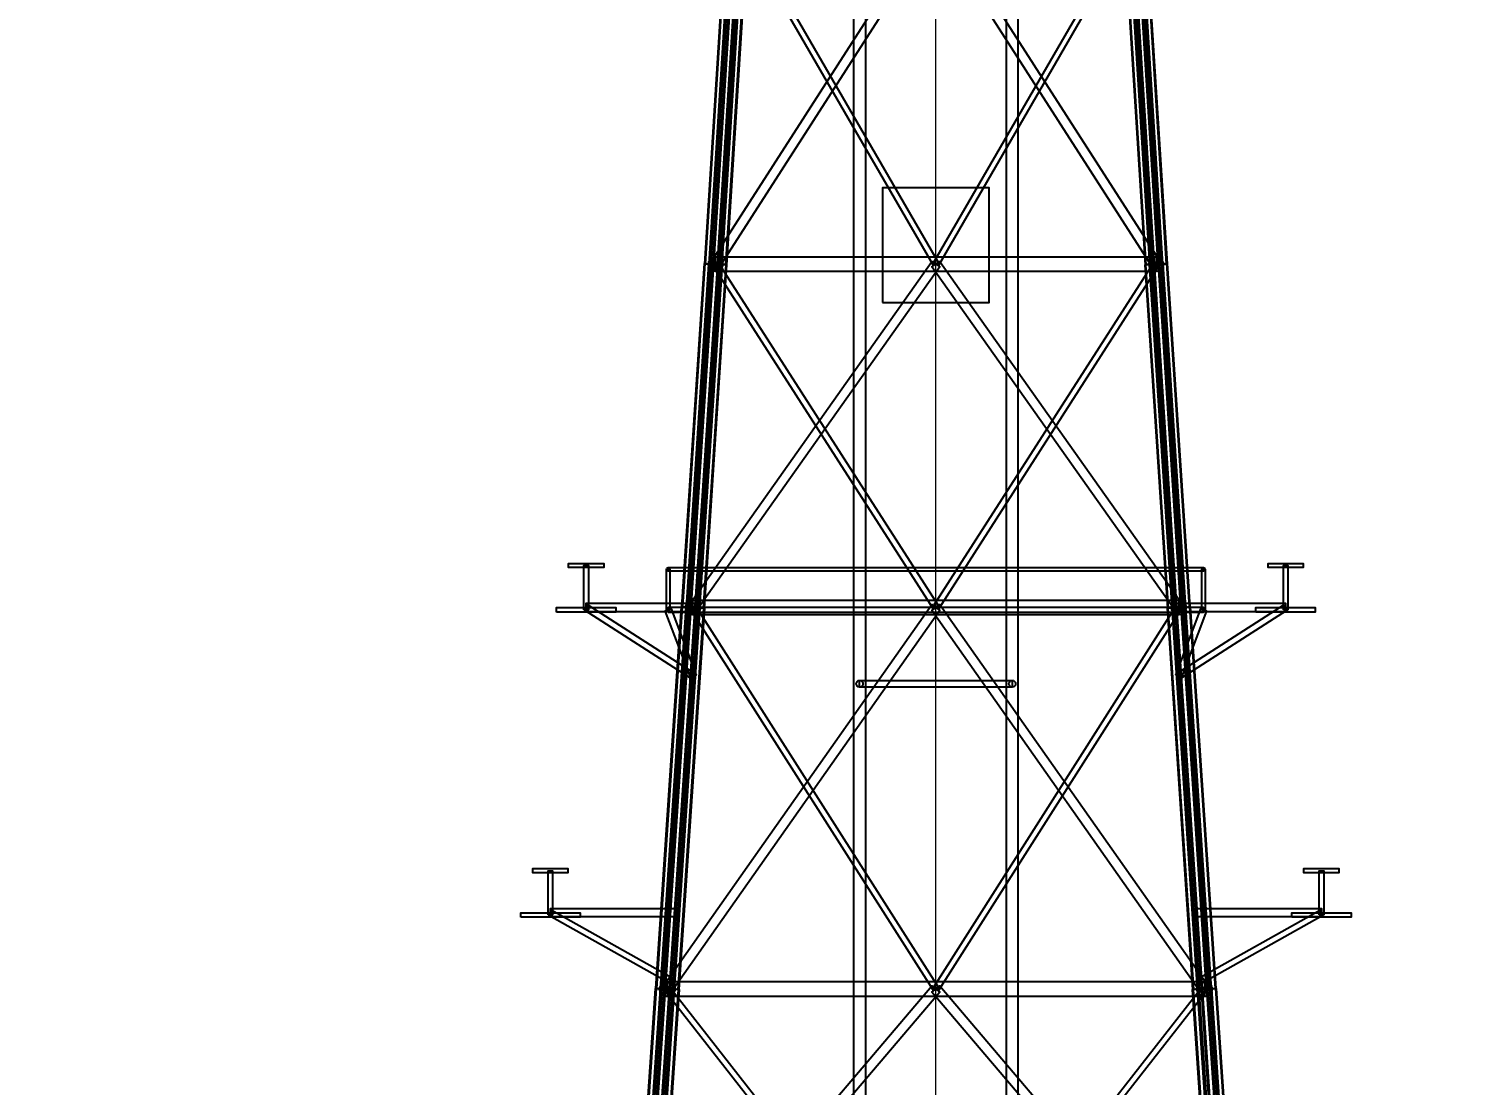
# Model space of a CAD drawing. Header units: millimetres. Extents: x -84906 to 117550, y -3000 to 338000.
# Drawn here: x -23770 to 13975, y 169478 to 197171 of the extents above; entities that cross this region are included whole.
import ezdxf

# ---------------------------------------------------------------- set-up
doc = ezdxf.new("R2010")
doc.units = ezdxf.units.MM
for name, color, linetype, lineweight in [('D-BMK-AXIS', 7, 'Continuous', 13), ('D-STR-CORE', 7, 'Continuous', 25), ('D-STR-DIM', 7, 'Continuous', 13), ('D-STR-STRC', 7, 'Continuous', 25)]:
    doc.layers.add(name, color=color, linetype=linetype, lineweight=lineweight)
doc.styles.add('OpenSansCondensed-Light', font='OpenSansCondensed-Light.ttf')
doc.styles.add('TOWER_UNICODE', font='Arial Unicode.ttf')
doc.dimstyles.new('EZDXF', dxfattribs={"dimtxt": 0.25, "dimasz": 0.175, "dimexe": 0.375, "dimexo": 0.125, "dimgap": 0.1, "dimtad": 1, "dimlfac": 100, "dimzin": 12, "dimdsep": 46, "dimtxsty": 'OpenSansCondensed-Light', "dimblk": 'ARCHTICK', "dimcen": 2.5, "dimazin": 3, "dimtfac": 0.5, "dimtmove": 2, "dimatfit": 3})

# ---------------------------------------------------------------- blocks, each defined once
blk = doc.blocks.new('_ARCHTICK')
at = {"color": 0, "linetype": 'BYBLOCK', "const_width": 0.15}
blk.add_lwpolyline([(-0.5, -0.5), (0.5, 0.5)], dxfattribs=at)

msp = doc.modelspace()

# ---------------------------------------------------------------- linework, layer by layer
at = {"layer": 'D-BMK-AXIS'}
msp.add_line((0, -3000), (0, 338000), dxfattribs=at)
at = {"layer": 'D-STR-CORE'}
for points in [[(-2160, 18300), (-1840, 18300), (-1840, 224550), (-2160, 224550)], [(-2160, 18300), (-1840, 18300), (-1840, 224550), (-2160, 224550)], [(1840, 18300), (2160, 18300), (2160, 224550), (1840, 224550)], [(1840, 18300), (2160, 18300), (2160, 224550), (1840, 224550)], [(-1400, 190000), (1400, 190000), (1400, 193000), (-1400, 193000)], [(-2000, 180090), (2000, 180090), (2000, 179910), (-2000, 179910)], [(2000, 179910), (-2000, 179910), (-2000, 180090), (2000, 180090)]]:
    msp.add_lwpolyline(points, close=True, dxfattribs=at)
for centre in [(-2000, 180000), (2000, 180000)]:
    msp.add_circle(centre, 90, dxfattribs=at)
at = {"layer": 'D-STR-STRC'}
for points in [[(-5877.8, 191066.7), (-104, 200066.7), (104, 199933.3), (-5669.8, 190933.3)], [(104, 199933.3), (-5669.8, 190933.3), (-5877.8, 191066.7), (-104, 200066.7)], [(104, 200066.7), (5877.8, 191066.7), (5669.8, 190933.3), (-104, 199933.3)], [(5669.8, 190933.3), (-104, 199933.3), (104, 200066.7), (5877.8, 191066.7)], [(-5840.7, 190986.4), (-6056.5, 191013.6), (-5487.8, 200013.6), (-5271.9, 199986.4)], [(-6056.5, 191013.6), (-6043.8, 191013.6), (-5475, 200013.6), (-5487.8, 200013.6)], [(-6043.8, 191013.6), (-6056.5, 191013.6), (-5487.8, 200013.6), (-5475, 200013.6)], [(-6056.5, 191013.6), (-5840.7, 190986.4), (-5271.9, 199986.4), (-5487.8, 200013.6)], [(-6043.8, 191013.6), (-5940.8, 191000.6), (-5372, 200000.6), (-5475, 200013.6)], [(-5940.8, 191000.6), (-6043.8, 191013.6), (-5475, 200013.6), (-5372, 200000.6)], [(-5940.8, 191000.6), (-5616.7, 191000.6), (-5047.9, 200000.6), (-5372, 200000.6)], [(-5616.7, 191000.6), (-5940.8, 191000.6), (-5372, 200000.6), (-5047.9, 200000.6)], [(-5606.8, 190999.4), (-5930.9, 190999.4), (-5362.2, 199999.4), (-5038, 199999.4)], [(-5930.9, 190999.4), (-5827.9, 190986.4), (-5259.2, 199986.4), (-5362.2, 199999.4)], [(-5827.9, 190986.4), (-5930.9, 190999.4), (-5362.2, 199999.4), (-5259.2, 199986.4)], [(-5930.9, 190999.4), (-5606.8, 190999.4), (-5038, 199999.4), (-5362.2, 199999.4)], [(-5897.2, 191007.8), (-5328.4, 200007.8), (-5081.7, 199992.2), (-5650.4, 190992.2)], [(-5081.7, 199992.2), (-5650.4, 190992.2), (-5897.2, 191007.8), (-5328.4, 200007.8)], [(-5847.8, 191004.7), (-5279, 200004.7), (-5131, 199995.3), (-5699.8, 190995.3)], [(-5131, 199995.3), (-5699.8, 190995.3), (-5847.8, 191004.7), (-5279, 200004.7)], [(-5827.9, 190986.4), (-5840.7, 190986.4), (-5271.9, 199986.4), (-5259.2, 199986.4)], [(-5840.7, 190986.4), (-5827.9, 190986.4), (-5259.2, 199986.4), (-5271.9, 199986.4)], [(-5616.7, 191000.6), (-5719.7, 191013.6), (-5150.9, 200013.6), (-5047.9, 200000.6)], [(-5719.7, 191013.6), (-5706.9, 191013.6), (-5138.2, 200013.6), (-5150.9, 200013.6)], [(-5706.9, 191013.6), (-5719.7, 191013.6), (-5150.9, 200013.6), (-5138.2, 200013.6)], [(-5719.7, 191013.6), (-5616.7, 191000.6), (-5047.9, 200000.6), (-5150.9, 200013.6)], [(-5706.9, 191013.6), (-5491.1, 190986.4), (-4922.3, 199986.4), (-5138.2, 200013.6)], [(-5491.1, 190986.4), (-5706.9, 191013.6), (-5138.2, 200013.6), (-4922.3, 199986.4)], [(-5503.8, 190986.4), (-5606.8, 190999.4), (-5038, 199999.4), (-4935, 199986.4)], [(-5606.8, 190999.4), (-5503.8, 190986.4), (-4935, 199986.4), (-5038, 199999.4)], [(-5491.1, 190986.4), (-5503.8, 190986.4), (-4935, 199986.4), (-4922.3, 199986.4)], [(-5503.8, 190986.4), (-5491.1, 190986.4), (-4922.3, 199986.4), (-4935, 199986.4)], [(-5140.8, 200037.1), (64.2, 191037.1), (-64.2, 190962.9), (-5269.2, 199962.9)], [(-64.2, 190962.9), (-5269.2, 199962.9), (-5140.8, 200037.1), (64.2, 191037.1)], [(-64.2, 191037.1), (5140.8, 200037.1), (5269.2, 199962.9), (64.2, 190962.9)], [(5269.2, 199962.9), (64.2, 190962.9), (-64.2, 191037.1), (5140.8, 200037.1)], [(5491.1, 190986.4), (5706.9, 191013.6), (5138.2, 200013.6), (4922.3, 199986.4)], [(5706.9, 191013.6), (5491.1, 190986.4), (4922.3, 199986.4), (5138.2, 200013.6)], [(5503.8, 190986.4), (5491.1, 190986.4), (4922.3, 199986.4), (4935, 199986.4)], [(5491.1, 190986.4), (5503.8, 190986.4), (4935, 199986.4), (4922.3, 199986.4)], [(5606.8, 190999.4), (5503.8, 190986.4), (4935, 199986.4), (5038, 199999.4)], [(5503.8, 190986.4), (5606.8, 190999.4), (5038, 199999.4), (4935, 199986.4)], [(5930.9, 190999.4), (5606.8, 190999.4), (5038, 199999.4), (5362.2, 199999.4)], [(5606.8, 190999.4), (5930.9, 190999.4), (5362.2, 199999.4), (5038, 199999.4)], [(5719.7, 191013.6), (5616.7, 191000.6), (5047.9, 200000.6), (5150.9, 200013.6)], [(5616.7, 191000.6), (5719.7, 191013.6), (5150.9, 200013.6), (5047.9, 200000.6)], [(5616.7, 191000.6), (5940.8, 191000.6), (5372, 200000.6), (5047.9, 200000.6)], [(5940.8, 191000.6), (5616.7, 191000.6), (5047.9, 200000.6), (5372, 200000.6)], [(5650.4, 190992.2), (5081.7, 199992.2), (5328.4, 200007.8), (5897.2, 191007.8)], [(5328.4, 200007.8), (5897.2, 191007.8), (5650.4, 190992.2), (5081.7, 199992.2)], [(5699.8, 190995.3), (5131, 199995.3), (5279, 200004.7), (5847.8, 191004.7)], [(5279, 200004.7), (5847.8, 191004.7), (5699.8, 190995.3), (5131, 199995.3)], [(5706.9, 191013.6), (5719.7, 191013.6), (5150.9, 200013.6), (5138.2, 200013.6)], [(5719.7, 191013.6), (5706.9, 191013.6), (5138.2, 200013.6), (5150.9, 200013.6)], [(5827.9, 190986.4), (5930.9, 190999.4), (5362.2, 199999.4), (5259.2, 199986.4)], [(5930.9, 190999.4), (5827.9, 190986.4), (5259.2, 199986.4), (5362.2, 199999.4)], [(5840.7, 190986.4), (5827.9, 190986.4), (5259.2, 199986.4), (5271.9, 199986.4)], [(5827.9, 190986.4), (5840.7, 190986.4), (5271.9, 199986.4), (5259.2, 199986.4)], [(6056.5, 191013.6), (5840.7, 190986.4), (5271.9, 199986.4), (5487.8, 200013.6)], [(5840.7, 190986.4), (6056.5, 191013.6), (5487.8, 200013.6), (5271.9, 199986.4)], [(5940.8, 191000.6), (6043.8, 191013.6), (5475, 200013.6), (5372, 200000.6)], [(6043.8, 191013.6), (5940.8, 191000.6), (5372, 200000.6), (5475, 200013.6)], [(6043.8, 191013.6), (6056.5, 191013.6), (5487.8, 200013.6), (5475, 200013.6)], [(6056.5, 191013.6), (6043.8, 191013.6), (5475, 200013.6), (5487.8, 200013.6)], [(-6434.1, 181985.4), (-6656.2, 182014.6), (-6064.7, 191014.6), (-5842.6, 190985.4)], [(-6656.2, 182014.6), (-6643.5, 182014.6), (-6052, 191014.6), (-6064.7, 191014.6)], [(-6643.5, 182014.6), (-6656.2, 182014.6), (-6064.7, 191014.6), (-6052, 191014.6)], [(-6656.2, 182014.6), (-6434.1, 181985.4), (-5842.6, 190985.4), (-6064.7, 191014.6)], [(-6643.5, 182014.6), (-6537.4, 182000.6), (-5945.9, 191000.6), (-6052, 191014.6)], [(-6537.4, 182000.6), (-6643.5, 182014.6), (-6052, 191014.6), (-5945.9, 191000.6)], [(-6537.4, 182000.6), (-6203, 182000.6), (-5611.6, 191000.6), (-5945.9, 191000.6)], [(-6203, 182000.6), (-6537.4, 182000.6), (-5945.9, 191000.6), (-5611.6, 191000.6)], [(-6193.2, 181999.4), (-6527.5, 181999.4), (-5936, 190999.4), (-5601.7, 190999.4)], [(-6527.5, 181999.4), (-6421.4, 181985.4), (-5829.9, 190985.4), (-5936, 190999.4)], [(-6421.4, 181985.4), (-6527.5, 181999.4), (-5936, 190999.4), (-5829.9, 190985.4)], [(-6527.5, 181999.4), (-6193.2, 181999.4), (-5601.7, 190999.4), (-5936, 190999.4)], [(-6492.2, 182008.3), (-5900.7, 191008.3), (-5646.9, 190991.7), (-6238.3, 181991.7)], [(-5646.9, 190991.7), (-6238.3, 181991.7), (-6492.2, 182008.3), (-5900.7, 191008.3)], [(-6469.1, 182073.4), (-103.9, 191073.4), (103.9, 190926.6), (-6261.4, 181926.6)], [(103.9, 190926.6), (-6261.4, 181926.6), (-6469.1, 182073.4), (-103.9, 191073.4)], [(-6441.4, 182005), (-5850, 191005), (-5697.6, 190995), (-6289.1, 181995)], [(-5697.6, 190995), (-6289.1, 181995), (-6441.4, 182005), (-5850, 191005)], [(-6203, 182000.6), (-6309.2, 182014.6), (-5717.7, 191014.6), (-5611.6, 191000.6)], [(-6309.2, 182014.6), (-6296.4, 182014.6), (-5705, 191014.6), (-5717.7, 191014.6)], [(-6296.4, 182014.6), (-6309.2, 182014.6), (-5717.7, 191014.6), (-5705, 191014.6)], [(-6309.2, 182014.6), (-6203, 182000.6), (-5611.6, 191000.6), (-5717.7, 191014.6)], [(-6296.4, 182014.6), (-6074.3, 181985.4), (-5482.9, 190985.4), (-5705, 191014.6)], [(-6074.3, 181985.4), (-6296.4, 182014.6), (-5705, 191014.6), (-5482.9, 190985.4)], [(-6087.1, 181985.4), (-6193.2, 181999.4), (-5601.7, 190999.4), (-5495.6, 190985.4)], [(-6193.2, 181999.4), (-6087.1, 181985.4), (-5495.6, 190985.4), (-5601.7, 190999.4)], [(-5842.6, 190985.4), (-6064.7, 191014.6), (-6052, 191014.6), (-5945.9, 191000.6), (-5611.6, 191000.6), (-5717.7, 191014.6), (-5705, 191014.6), (-5482.9, 190985.4), (-5495.6, 190985.4), (-5601.7, 190999.4), (-5936, 190999.4), (-5829.9, 190985.4)], [(-5482.9, 190985.4), (-5705, 191014.6), (-5717.7, 191014.6), (-5611.6, 191000.6), (-5945.9, 191000.6), (-6052, 191014.6), (-6064.7, 191014.6), (-5842.6, 190985.4), (-5829.9, 190985.4), (-5936, 190999.4), (-5601.7, 190999.4), (-5495.6, 190985.4)], [(-5840.7, 190986.4), (-6056.5, 191013.6), (-6043.8, 191013.6), (-5940.8, 191000.6), (-5616.7, 191000.6), (-5719.7, 191013.6), (-5706.9, 191013.6), (-5491.1, 190986.4), (-5503.8, 190986.4), (-5606.8, 190999.4), (-5930.9, 190999.4), (-5827.9, 190986.4)], [(-5491.1, 190986.4), (-5706.9, 191013.6), (-5719.7, 191013.6), (-5616.7, 191000.6), (-5940.8, 191000.6), (-6043.8, 191013.6), (-6056.5, 191013.6), (-5840.7, 190986.4), (-5827.9, 190986.4), (-5930.9, 190999.4), (-5606.8, 190999.4), (-5503.8, 190986.4)], [(-5709.6, 191041.2), (64.2, 182041.2), (-64.2, 181958.8), (-5838, 190958.8)], [(-64.2, 181958.8), (-5838, 190958.8), (-5709.6, 191041.2), (64.2, 182041.2)], [(-5773.8, 191189), (5773.8, 191189), (5773.8, 190811), (-5773.8, 190811)], [(5773.8, 190811), (-5773.8, 190811), (-5773.8, 191189), (5773.8, 191189)], [(103.9, 191073.4), (6469.1, 182073.4), (6261.4, 181926.6), (-103.9, 190926.6)], [(6261.4, 181926.6), (-103.9, 190926.6), (103.9, 191073.4), (6469.1, 182073.4)], [(-64.2, 182041.2), (5709.6, 191041.2), (5838, 190958.8), (64.2, 181958.8)], [(5838, 190958.8), (64.2, 181958.8), (-64.2, 182041.2), (5709.6, 191041.2)], [(5482.9, 190985.4), (5705, 191014.6), (5717.7, 191014.6), (5611.6, 191000.6), (5945.9, 191000.6), (6052, 191014.6), (6064.7, 191014.6), (5842.6, 190985.4), (5829.9, 190985.4), (5936, 190999.4), (5601.7, 190999.4), (5495.6, 190985.4)], [(6074.3, 181985.4), (6296.4, 182014.6), (5705, 191014.6), (5482.9, 190985.4)], [(5842.6, 190985.4), (6064.7, 191014.6), (6052, 191014.6), (5945.9, 191000.6), (5611.6, 191000.6), (5717.7, 191014.6), (5705, 191014.6), (5482.9, 190985.4), (5495.6, 190985.4), (5601.7, 190999.4), (5936, 190999.4), (5829.9, 190985.4)], [(6296.4, 182014.6), (6074.3, 181985.4), (5482.9, 190985.4), (5705, 191014.6)], [(5491.1, 190986.4), (5706.9, 191013.6), (5719.7, 191013.6), (5616.7, 191000.6), (5940.8, 191000.6), (6043.8, 191013.6), (6056.5, 191013.6), (5840.7, 190986.4), (5827.9, 190986.4), (5930.9, 190999.4), (5606.8, 190999.4), (5503.8, 190986.4)], [(5840.7, 190986.4), (6056.5, 191013.6), (6043.8, 191013.6), (5940.8, 191000.6), (5616.7, 191000.6), (5719.7, 191013.6), (5706.9, 191013.6), (5491.1, 190986.4), (5503.8, 190986.4), (5606.8, 190999.4), (5930.9, 190999.4), (5827.9, 190986.4)], [(6193.2, 181999.4), (6087.1, 181985.4), (5495.6, 190985.4), (5601.7, 190999.4)], [(6087.1, 181985.4), (6193.2, 181999.4), (5601.7, 190999.4), (5495.6, 190985.4)], [(6527.5, 181999.4), (6193.2, 181999.4), (5601.7, 190999.4), (5936, 190999.4)], [(6193.2, 181999.4), (6527.5, 181999.4), (5936, 190999.4), (5601.7, 190999.4)], [(6309.2, 182014.6), (6203, 182000.6), (5611.6, 191000.6), (5717.7, 191014.6)], [(6203, 182000.6), (6309.2, 182014.6), (5717.7, 191014.6), (5611.6, 191000.6)], [(6203, 182000.6), (6537.4, 182000.6), (5945.9, 191000.6), (5611.6, 191000.6)], [(6537.4, 182000.6), (6203, 182000.6), (5611.6, 191000.6), (5945.9, 191000.6)], [(6238.3, 181991.7), (5646.9, 190991.7), (5900.7, 191008.3), (6492.2, 182008.3)], [(5900.7, 191008.3), (6492.2, 182008.3), (6238.3, 181991.7), (5646.9, 190991.7)], [(6289.1, 181995), (5697.6, 190995), (5850, 191005), (6441.4, 182005)], [(5850, 191005), (6441.4, 182005), (6289.1, 181995), (5697.6, 190995)], [(6296.4, 182014.6), (6309.2, 182014.6), (5717.7, 191014.6), (5705, 191014.6)], [(6309.2, 182014.6), (6296.4, 182014.6), (5705, 191014.6), (5717.7, 191014.6)], [(6421.4, 181985.4), (6527.5, 181999.4), (5936, 190999.4), (5829.9, 190985.4)], [(6527.5, 181999.4), (6421.4, 181985.4), (5829.9, 190985.4), (5936, 190999.4)], [(6656.2, 182014.6), (6434.1, 181985.4), (5842.6, 190985.4), (6064.7, 191014.6)], [(6434.1, 181985.4), (6656.2, 182014.6), (6064.7, 191014.6), (5842.6, 190985.4)], [(6537.4, 182000.6), (6643.5, 182014.6), (6052, 191014.6), (5945.9, 191000.6)], [(6643.5, 182014.6), (6537.4, 182000.6), (5945.9, 191000.6), (6052, 191014.6)], [(6643.5, 182014.6), (6656.2, 182014.6), (6064.7, 191014.6), (6052, 191014.6)], [(6656.2, 182014.6), (6643.5, 182014.6), (6052, 191014.6), (6064.7, 191014.6)], [(-6421.4, 181985.4), (-6434.1, 181985.4), (-5842.6, 190985.4), (-5829.9, 190985.4)], [(-6434.1, 181985.4), (-6421.4, 181985.4), (-5829.9, 190985.4), (-5842.6, 190985.4)], [(-6074.3, 181985.4), (-6087.1, 181985.4), (-5495.6, 190985.4), (-5482.9, 190985.4)], [(-6087.1, 181985.4), (-6074.3, 181985.4), (-5482.9, 190985.4), (-5495.6, 190985.4)], [(6087.1, 181985.4), (6074.3, 181985.4), (5482.9, 190985.4), (5495.6, 190985.4)], [(6074.3, 181985.4), (6087.1, 181985.4), (5495.6, 190985.4), (5482.9, 190985.4)], [(6434.1, 181985.4), (6421.4, 181985.4), (5829.9, 190985.4), (5842.6, 190985.4)], [(6421.4, 181985.4), (6434.1, 181985.4), (5842.6, 190985.4), (5829.9, 190985.4)], [(-9624.9, 183155), (-8705.7, 183155), (-8705.7, 183045), (-9624.9, 183045)], [(-8705.7, 183045), (-9624.9, 183045), (-9624.9, 183155), (-8705.7, 183155)], [(-9225.3, 181940), (-9225.3, 183100), (-9105.3, 183100), (-9105.3, 181940)], [(-9225.3, 181940), (-9225.3, 183100), (-9105.3, 183100), (-9105.3, 181940)], [(8705.7, 183155), (9624.9, 183155), (9624.9, 183045), (8705.7, 183045)], [(9624.9, 183045), (8705.7, 183045), (8705.7, 183155), (9624.9, 183155)], [(9105.3, 181940), (9105.3, 183100), (9225.3, 183100), (9225.3, 181940)], [(9105.3, 181940), (9105.3, 183100), (9225.3, 183100), (9225.3, 181940)], [(-7060.3, 181940), (-7060.3, 183000), (-6970.3, 183000), (-6970.3, 181940)], [(-7060.3, 181940), (-7060.3, 183000), (-6970.3, 183000), (-6970.3, 181940)], [(-7015.3, 183045), (7015.3, 183045), (7015.3, 182955), (-7015.3, 182955)], [(7015.3, 182955), (-7015.3, 182955), (-7015.3, 183045), (7015.3, 183045)], [(6970.3, 181940), (6970.3, 183000), (7060.3, 183000), (7060.3, 181940)], [(6970.3, 181940), (6970.3, 183000), (7060.3, 183000), (7060.3, 181940)], [(-9943.1, 181880), (-9943.1, 182000), (-8387.5, 182000), (-8387.5, 181880)], [(-9943.1, 181880), (-9943.1, 182000), (-8387.5, 182000), (-8387.5, 181880)], [(-6402.1, 180132.7), (-9208.5, 181932.7), (-9122.1, 182067.3), (-6315.7, 180267.3)], [(-6402.1, 180132.7), (-9208.5, 181932.7), (-9122.1, 182067.3), (-6315.7, 180267.3)], [(-6238, 181890), (-9165.3, 181890), (-9165.3, 182110), (-6238, 182110)], [(-6238, 181890), (-9165.3, 181890), (-9165.3, 182110), (-6238, 182110)], [(-7108.1, 171984.6), (-7337.1, 172015.4), (-6665.3, 182015.4), (-6436.3, 181984.6)], [(-7337.1, 172015.4), (-7324.4, 172015.4), (-6652.6, 182015.4), (-6665.3, 182015.4)], [(-7324.4, 172015.4), (-7337.1, 172015.4), (-6665.3, 182015.4), (-6652.6, 182015.4)], [(-7337.1, 172015.4), (-7108.1, 171984.6), (-6436.3, 181984.6), (-6665.3, 182015.4)], [(-7324.4, 172015.4), (-7214.8, 172000.7), (-6543, 182000.7), (-6652.6, 182015.4)], [(-7214.8, 172000.7), (-7324.4, 172015.4), (-6652.6, 182015.4), (-6543, 182000.7)], [(-7214.8, 172000.7), (-6869.2, 172000.7), (-6197.4, 182000.7), (-6543, 182000.7)], [(-6869.2, 172000.7), (-7214.8, 172000.7), (-6543, 182000.7), (-6197.4, 182000.7)], [(-6859.3, 171999.3), (-7205, 171999.3), (-6533.2, 181999.3), (-6187.5, 181999.3)], [(-7205, 171999.3), (-7095.4, 171984.6), (-6423.6, 181984.6), (-6533.2, 181999.3)], [(-7095.4, 171984.6), (-7205, 171999.3), (-6533.2, 181999.3), (-6423.6, 181984.6)], [(-7205, 171999.3), (-6859.3, 171999.3), (-6187.5, 181999.3), (-6533.2, 181999.3)], [(-7168, 172008.8), (-6496.2, 182008.8), (-6234.4, 181991.2), (-6906.2, 171991.2)], [(-6234.4, 181991.2), (-6906.2, 171991.2), (-7168, 172008.8), (-6496.2, 182008.8)], [(-7144.4, 172075.5), (-107.3, 182075.5), (107.3, 181924.5), (-6929.8, 171924.5)], [(107.3, 181924.5), (-6929.8, 171924.5), (-7144.4, 172075.5), (-107.3, 182075.5)], [(-7115.6, 172005.3), (-6443.8, 182005.3), (-6286.7, 181994.7), (-6958.5, 171994.7)], [(-6286.7, 181994.7), (-6958.5, 171994.7), (-7115.6, 172005.3), (-6443.8, 182005.3)], [(-7095.4, 171984.6), (-7108.1, 171984.6), (-6436.3, 181984.6), (-6423.6, 181984.6)], [(-7108.1, 171984.6), (-7095.4, 171984.6), (-6423.6, 181984.6), (-6436.3, 181984.6)], [(-6433.8, 180171.8), (-7090.1, 181911.8), (-6940.4, 181968.2), (-6284.1, 180228.2)], [(-6433.8, 180171.8), (-7090.1, 181911.8), (-6940.4, 181968.2), (-6284.1, 180228.2)], [(-7015.3, 181880), (7015.3, 181880), (7015.3, 182000), (-7015.3, 182000)], [(-7015.3, 181880), (7015.3, 181880), (7015.3, 182000), (-7015.3, 182000)], [(-7015.3, 181880), (-6365.3, 181880), (-6365.3, 182000), (-7015.3, 182000)], [(-6869.2, 172000.7), (-6978.8, 172015.4), (-6307, 182015.4), (-6197.4, 182000.7)], [(-6978.8, 172015.4), (-6966, 172015.4), (-6294.2, 182015.4), (-6307, 182015.4)], [(-6966, 172015.4), (-6978.8, 172015.4), (-6307, 182015.4), (-6294.2, 182015.4)], [(-6978.8, 172015.4), (-6869.2, 172000.7), (-6197.4, 182000.7), (-6307, 182015.4)], [(-6966, 172015.4), (-6737, 171984.6), (-6065.2, 181984.6), (-6294.2, 182015.4)], [(-6737, 171984.6), (-6966, 172015.4), (-6294.2, 182015.4), (-6065.2, 181984.6)], [(-6749.7, 171984.6), (-6859.3, 171999.3), (-6187.5, 181999.3), (-6077.9, 181984.6)], [(-6859.3, 171999.3), (-6749.7, 171984.6), (-6077.9, 181984.6), (-6187.5, 181999.3)], [(-6737, 171984.6), (-6749.7, 171984.6), (-6077.9, 181984.6), (-6065.2, 181984.6)], [(-6749.7, 171984.6), (-6737, 171984.6), (-6065.2, 181984.6), (-6077.9, 181984.6)], [(-6436.3, 181984.6), (-6665.3, 182015.4), (-6652.6, 182015.4), (-6543, 182000.7), (-6197.4, 182000.7), (-6307, 182015.4), (-6294.2, 182015.4), (-6065.2, 181984.6), (-6077.9, 181984.6), (-6187.5, 181999.3), (-6533.2, 181999.3), (-6423.6, 181984.6)], [(-6065.2, 181984.6), (-6294.2, 182015.4), (-6307, 182015.4), (-6197.4, 182000.7), (-6543, 182000.7), (-6652.6, 182015.4), (-6665.3, 182015.4), (-6436.3, 181984.6), (-6423.6, 181984.6), (-6533.2, 181999.3), (-6187.5, 181999.3), (-6077.9, 181984.6)], [(-6434.1, 181985.4), (-6656.2, 182014.6), (-6643.5, 182014.6), (-6537.4, 182000.6), (-6203, 182000.6), (-6309.2, 182014.6), (-6296.4, 182014.6), (-6074.3, 181985.4), (-6087.1, 181985.4), (-6193.2, 181999.4), (-6527.5, 181999.4), (-6421.4, 181985.4)], [(-6074.3, 181985.4), (-6296.4, 182014.6), (-6309.2, 182014.6), (-6203, 182000.6), (-6537.4, 182000.6), (-6643.5, 182014.6), (-6656.2, 182014.6), (-6434.1, 181985.4), (-6421.4, 181985.4), (-6527.5, 181999.4), (-6193.2, 181999.4), (-6087.1, 181985.4)], [(-6298.9, 182042.3), (66.4, 172042.3), (-66.4, 171957.7), (-6431.7, 181957.7)], [(-66.4, 171957.7), (-6431.7, 181957.7), (-6298.9, 182042.3), (66.4, 172042.3)], [(-6365.3, 182194), (6365.3, 182194), (6365.3, 181806), (-6365.3, 181806)], [(6365.3, 181806), (-6365.3, 181806), (-6365.3, 182194), (6365.3, 182194)], [(107.3, 182075.5), (7144.4, 172075.5), (6929.8, 171924.5), (-107.3, 181924.5)], [(6929.8, 171924.5), (-107.3, 181924.5), (107.3, 182075.5), (7144.4, 172075.5)], [(-66.4, 172042.3), (6298.9, 182042.3), (6431.7, 181957.7), (66.4, 171957.7)], [(6431.7, 181957.7), (66.4, 171957.7), (-66.4, 172042.3), (6298.9, 182042.3)], [(6065.2, 181984.6), (6294.2, 182015.4), (6307, 182015.4), (6197.4, 182000.7), (6543, 182000.7), (6652.6, 182015.4), (6665.3, 182015.4), (6436.3, 181984.6), (6423.6, 181984.6), (6533.2, 181999.3), (6187.5, 181999.3), (6077.9, 181984.6)], [(6737, 171984.6), (6966, 172015.4), (6294.2, 182015.4), (6065.2, 181984.6)], [(6436.3, 181984.6), (6665.3, 182015.4), (6652.6, 182015.4), (6543, 182000.7), (6197.4, 182000.7), (6307, 182015.4), (6294.2, 182015.4), (6065.2, 181984.6), (6077.9, 181984.6), (6187.5, 181999.3), (6533.2, 181999.3), (6423.6, 181984.6)], [(6966, 172015.4), (6737, 171984.6), (6065.2, 181984.6), (6294.2, 182015.4)], [(6749.7, 171984.6), (6737, 171984.6), (6065.2, 181984.6), (6077.9, 181984.6)], [(6737, 171984.6), (6749.7, 171984.6), (6077.9, 181984.6), (6065.2, 181984.6)], [(6074.3, 181985.4), (6296.4, 182014.6), (6309.2, 182014.6), (6203, 182000.6), (6537.4, 182000.6), (6643.5, 182014.6), (6656.2, 182014.6), (6434.1, 181985.4), (6421.4, 181985.4), (6527.5, 181999.4), (6193.2, 181999.4), (6087.1, 181985.4)], [(6434.1, 181985.4), (6656.2, 182014.6), (6643.5, 182014.6), (6537.4, 182000.6), (6203, 182000.6), (6309.2, 182014.6), (6296.4, 182014.6), (6074.3, 181985.4), (6087.1, 181985.4), (6193.2, 181999.4), (6527.5, 181999.4), (6421.4, 181985.4)], [(6859.3, 171999.3), (6749.7, 171984.6), (6077.9, 181984.6), (6187.5, 181999.3)], [(6749.7, 171984.6), (6859.3, 171999.3), (6187.5, 181999.3), (6077.9, 181984.6)], [(7205, 171999.3), (6859.3, 171999.3), (6187.5, 181999.3), (6533.2, 181999.3)], [(6859.3, 171999.3), (7205, 171999.3), (6533.2, 181999.3), (6187.5, 181999.3)], [(6978.8, 172015.4), (6869.2, 172000.7), (6197.4, 182000.7), (6307, 182015.4)], [(6869.2, 172000.7), (6978.8, 172015.4), (6307, 182015.4), (6197.4, 182000.7)], [(6869.2, 172000.7), (7214.8, 172000.7), (6543, 182000.7), (6197.4, 182000.7)], [(7214.8, 172000.7), (6869.2, 172000.7), (6197.4, 182000.7), (6543, 182000.7)], [(6906.2, 171991.2), (6234.4, 181991.2), (6496.2, 182008.8), (7168, 172008.8)], [(6496.2, 182008.8), (7168, 172008.8), (6906.2, 171991.2), (6234.4, 181991.2)], [(6238, 182110), (9165.3, 182110), (9165.3, 181890), (6238, 181890)], [(6238, 182110), (9165.3, 182110), (9165.3, 181890), (6238, 181890)], [(6284.1, 180228.2), (6940.4, 181968.2), (7090.1, 181911.8), (6433.8, 180171.8)], [(6284.1, 180228.2), (6940.4, 181968.2), (7090.1, 181911.8), (6433.8, 180171.8)], [(6958.5, 171994.7), (6286.7, 181994.7), (6443.8, 182005.3), (7115.6, 172005.3)], [(6443.8, 182005.3), (7115.6, 172005.3), (6958.5, 171994.7), (6286.7, 181994.7)], [(6966, 172015.4), (6978.8, 172015.4), (6307, 182015.4), (6294.2, 182015.4)], [(6978.8, 172015.4), (6966, 172015.4), (6294.2, 182015.4), (6307, 182015.4)], [(6315.7, 180267.3), (9122.1, 182067.3), (9208.5, 181932.7), (6402.1, 180132.7)], [(6315.7, 180267.3), (9122.1, 182067.3), (9208.5, 181932.7), (6402.1, 180132.7)], [(6365.3, 181880), (7015.3, 181880), (7015.3, 182000), (6365.3, 182000)], [(7095.4, 171984.6), (7205, 171999.3), (6533.2, 181999.3), (6423.6, 181984.6)], [(7205, 171999.3), (7095.4, 171984.6), (6423.6, 181984.6), (6533.2, 181999.3)], [(7108.1, 171984.6), (7095.4, 171984.6), (6423.6, 181984.6), (6436.3, 181984.6)], [(7095.4, 171984.6), (7108.1, 171984.6), (6436.3, 181984.6), (6423.6, 181984.6)], [(7337.1, 172015.4), (7108.1, 171984.6), (6436.3, 181984.6), (6665.3, 182015.4)], [(7108.1, 171984.6), (7337.1, 172015.4), (6665.3, 182015.4), (6436.3, 181984.6)], [(7214.8, 172000.7), (7324.4, 172015.4), (6652.6, 182015.4), (6543, 182000.7)], [(7324.4, 172015.4), (7214.8, 172000.7), (6543, 182000.7), (6652.6, 182015.4)], [(7324.4, 172015.4), (7337.1, 172015.4), (6665.3, 182015.4), (6652.6, 182015.4)], [(7337.1, 172015.4), (7324.4, 172015.4), (6652.6, 182015.4), (6665.3, 182015.4)], [(8387.5, 181880), (8387.5, 182000), (9943.1, 182000), (9943.1, 181880)], [(8387.5, 181880), (8387.5, 182000), (9943.1, 182000), (9943.1, 181880)], [(-10562.3, 175155), (-9643.1, 175155), (-9643.1, 175045), (-10562.3, 175045)], [(-9643.1, 175045), (-10562.3, 175045), (-10562.3, 175155), (-9643.1, 175155)], [(9643.1, 175155), (10562.3, 175155), (10562.3, 175045), (9643.1, 175045)], [(10562.3, 175045), (9643.1, 175045), (9643.1, 175155), (10562.3, 175155)], [(-10162.7, 173940), (-10162.7, 175100), (-10042.7, 175100), (-10042.7, 173940)], [(-10162.7, 173940), (-10162.7, 175100), (-10042.7, 175100), (-10042.7, 173940)], [(10042.7, 173940), (10042.7, 175100), (10162.7, 175100), (10162.7, 173940)], [(10042.7, 173940), (10042.7, 175100), (10162.7, 175100), (10162.7, 173940)], [(-6935.5, 172130.2), (-10141.9, 173930.2), (-10063.5, 174069.8), (-6857.2, 172269.8)], [(-6935.5, 172130.2), (-10141.9, 173930.2), (-10063.5, 174069.8), (-6857.2, 172269.8)], [(-6775.4, 173890), (-10102.7, 173890), (-10102.7, 174110), (-6775.4, 174110)], [(-6775.4, 173890), (-10102.7, 173890), (-10102.7, 174110), (-6775.4, 174110)], [(6775.4, 174110), (10102.7, 174110), (10102.7, 173890), (6775.4, 173890)], [(6775.4, 174110), (10102.7, 174110), (10102.7, 173890), (6775.4, 173890)], [(6857.2, 172269.8), (10063.5, 174069.8), (10141.9, 173930.2), (6935.5, 172130.2)], [(6857.2, 172269.8), (10063.5, 174069.8), (10141.9, 173930.2), (6935.5, 172130.2)], [(-10880.5, 173880), (-10880.5, 174000), (-9324.9, 174000), (-9324.9, 173880)], [(-10880.5, 173880), (-10880.5, 174000), (-9324.9, 174000), (-9324.9, 173880)], [(9324.9, 173880), (9324.9, 174000), (10880.5, 174000), (10880.5, 173880)], [(9324.9, 173880), (9324.9, 174000), (10880.5, 174000), (10880.5, 173880)], [(-7037.1, 172198.5), (7037.1, 172198.5), (7037.1, 171801.5), (-7037.1, 171801.5)], [(7037.1, 171801.5), (-7037.1, 171801.5), (-7037.1, 172198.5), (7037.1, 172198.5)], [(-7721.1, 162984), (-7956.4, 163016), (-7345.4, 172016), (-7110, 171984)], [(-7956.4, 163016), (-7943.6, 163016), (-7332.6, 172016), (-7345.4, 172016)], [(-7943.6, 163016), (-7956.4, 163016), (-7345.4, 172016), (-7332.6, 172016)], [(-7956.4, 163016), (-7721.1, 162984), (-7110, 171984), (-7345.4, 172016)], [(-7943.6, 163016), (-7830.9, 163000.7), (-7219.9, 172000.7), (-7332.6, 172016)], [(-7830.9, 163000.7), (-7943.6, 163016), (-7332.6, 172016), (-7219.9, 172000.7)], [(-7830.9, 163000.7), (-7475.1, 163000.7), (-6864.1, 172000.7), (-7219.9, 172000.7)], [(-7475.1, 163000.7), (-7830.9, 163000.7), (-7219.9, 172000.7), (-6864.1, 172000.7)], [(-7465.2, 162999.3), (-7821.1, 162999.3), (-7210, 171999.3), (-6854.2, 171999.3)], [(-7821.1, 162999.3), (-7708.3, 162984), (-7097.3, 171984), (-7210, 171999.3)], [(-7708.3, 162984), (-7821.1, 162999.3), (-7210, 171999.3), (-7097.3, 171984)], [(-7821.1, 162999.3), (-7465.2, 162999.3), (-6854.2, 171999.3), (-7210, 171999.3)], [(-7782.6, 163009.1), (-7171.6, 172009.1), (-6902.6, 171990.9), (-7513.6, 162990.9)], [(-6902.6, 171990.9), (-7513.6, 162990.9), (-7782.6, 163009.1), (-7171.6, 172009.1)], [(-7750.8, 163087.3), (-102.7, 172087.3), (102.7, 171912.7), (-7545.4, 162912.7)], [(102.7, 171912.7), (-7545.4, 162912.7), (-7750.8, 163087.3), (-102.7, 172087.3)], [(-7728.8, 163005.5), (-7117.8, 172005.5), (-6956.4, 171994.5), (-7567.4, 162994.5)], [(-6956.4, 171994.5), (-7567.4, 162994.5), (-7728.8, 163005.5), (-7117.8, 172005.5)], [(-7708.3, 162984), (-7721.1, 162984), (-7110, 171984), (-7097.3, 171984)], [(-7721.1, 162984), (-7708.3, 162984), (-7097.3, 171984), (-7110, 171984)], [(-7475.1, 163000.7), (-7587.8, 163016), (-6976.8, 172016), (-6864.1, 172000.7)], [(-7587.8, 163016), (-7575.1, 163016), (-6964.1, 172016), (-6976.8, 172016)], [(-7575.1, 163016), (-7587.8, 163016), (-6976.8, 172016), (-6964.1, 172016)], [(-7587.8, 163016), (-7475.1, 163000.7), (-6864.1, 172000.7), (-6976.8, 172016)], [(-7575.1, 163016), (-7339.8, 162984), (-6728.8, 171984), (-6964.1, 172016)], [(-7339.8, 162984), (-7575.1, 163016), (-6964.1, 172016), (-6728.8, 171984)], [(-7352.5, 162984), (-7465.2, 162999.3), (-6854.2, 171999.3), (-6741.5, 171984)], [(-7465.2, 162999.3), (-7352.5, 162984), (-6741.5, 171984), (-6854.2, 171999.3)], [(-7339.8, 162984), (-7352.5, 162984), (-6741.5, 171984), (-6728.8, 171984)], [(-7352.5, 162984), (-7339.8, 162984), (-6728.8, 171984), (-6741.5, 171984)], [(-7110, 171984), (-7345.4, 172016), (-7332.6, 172016), (-7219.9, 172000.7), (-6864.1, 172000.7), (-6976.8, 172016), (-6964.1, 172016), (-6728.8, 171984), (-6741.5, 171984), (-6854.2, 171999.3), (-7210, 171999.3), (-7097.3, 171984)], [(-6728.8, 171984), (-6964.1, 172016), (-6976.8, 172016), (-6864.1, 172000.7), (-7219.9, 172000.7), (-7332.6, 172016), (-7345.4, 172016), (-7110, 171984), (-7097.3, 171984), (-7210, 171999.3), (-6854.2, 171999.3), (-6741.5, 171984)], [(-7108.1, 171984.6), (-7337.1, 172015.4), (-7324.4, 172015.4), (-7214.8, 172000.7), (-6869.2, 172000.7), (-6978.8, 172015.4), (-6966, 172015.4), (-6737, 171984.6), (-6749.7, 171984.6), (-6859.3, 171999.3), (-7205, 171999.3), (-7095.4, 171984.6)], [(-6737, 171984.6), (-6966, 172015.4), (-6978.8, 172015.4), (-6869.2, 172000.7), (-7214.8, 172000.7), (-7324.4, 172015.4), (-7337.1, 172015.4), (-7108.1, 171984.6), (-7095.4, 171984.6), (-7205, 171999.3), (-6859.3, 171999.3), (-6749.7, 171984.6)], [(-6973.3, 172049.8), (63.7, 163049.8), (-63.7, 162950.2), (-7100.8, 171950.2)], [(-63.7, 162950.2), (-7100.8, 171950.2), (-6973.3, 172049.8), (63.7, 163049.8)], [(102.7, 172087.3), (7750.8, 163087.3), (7545.4, 162912.7), (-102.7, 171912.7)], [(7545.4, 162912.7), (-102.7, 171912.7), (102.7, 172087.3), (7750.8, 163087.3)], [(-63.7, 163049.8), (6973.3, 172049.8), (7100.8, 171950.2), (63.7, 162950.2)], [(7100.8, 171950.2), (63.7, 162950.2), (-63.7, 163049.8), (6973.3, 172049.8)], [(6728.8, 171984), (6964.1, 172016), (6976.8, 172016), (6864.1, 172000.7), (7219.9, 172000.7), (7332.6, 172016), (7345.4, 172016), (7110, 171984), (7097.3, 171984), (7210, 171999.3), (6854.2, 171999.3), (6741.5, 171984)], [(7339.8, 162984), (7575.1, 163016), (6964.1, 172016), (6728.8, 171984)], [(7110, 171984), (7345.4, 172016), (7332.6, 172016), (7219.9, 172000.7), (6864.1, 172000.7), (6976.8, 172016), (6964.1, 172016), (6728.8, 171984), (6741.5, 171984), (6854.2, 171999.3), (7210, 171999.3), (7097.3, 171984)], [(7575.1, 163016), (7339.8, 162984), (6728.8, 171984), (6964.1, 172016)], [(7352.5, 162984), (7339.8, 162984), (6728.8, 171984), (6741.5, 171984)], [(7339.8, 162984), (7352.5, 162984), (6741.5, 171984), (6728.8, 171984)], [(6737, 171984.6), (6966, 172015.4), (6978.8, 172015.4), (6869.2, 172000.7), (7214.8, 172000.7), (7324.4, 172015.4), (7337.1, 172015.4), (7108.1, 171984.6), (7095.4, 171984.6), (7205, 171999.3), (6859.3, 171999.3), (6749.7, 171984.6)], [(7108.1, 171984.6), (7337.1, 172015.4), (7324.4, 172015.4), (7214.8, 172000.7), (6869.2, 172000.7), (6978.8, 172015.4), (6966, 172015.4), (6737, 171984.6), (6749.7, 171984.6), (6859.3, 171999.3), (7205, 171999.3), (7095.4, 171984.6)], [(7465.2, 162999.3), (7352.5, 162984), (6741.5, 171984), (6854.2, 171999.3)], [(7352.5, 162984), (7465.2, 162999.3), (6854.2, 171999.3), (6741.5, 171984)], [(7821.1, 162999.3), (7465.2, 162999.3), (6854.2, 171999.3), (7210, 171999.3)], [(7465.2, 162999.3), (7821.1, 162999.3), (7210, 171999.3), (6854.2, 171999.3)], [(7587.8, 163016), (7475.1, 163000.7), (6864.1, 172000.7), (6976.8, 172016)], [(7475.1, 163000.7), (7587.8, 163016), (6976.8, 172016), (6864.1, 172000.7)], [(7475.1, 163000.7), (7830.9, 163000.7), (7219.9, 172000.7), (6864.1, 172000.7)], [(7830.9, 163000.7), (7475.1, 163000.7), (6864.1, 172000.7), (7219.9, 172000.7)], [(7513.6, 162990.9), (6902.6, 171990.9), (7171.6, 172009.1), (7782.6, 163009.1)], [(7171.6, 172009.1), (7782.6, 163009.1), (7513.6, 162990.9), (6902.6, 171990.9)], [(7567.4, 162994.5), (6956.4, 171994.5), (7117.8, 172005.5), (7728.8, 163005.5)], [(7117.8, 172005.5), (7728.8, 163005.5), (7567.4, 162994.5), (6956.4, 171994.5)], [(7575.1, 163016), (7587.8, 163016), (6976.8, 172016), (6964.1, 172016)], [(7587.8, 163016), (7575.1, 163016), (6964.1, 172016), (6976.8, 172016)], [(7708.3, 162984), (7821.1, 162999.3), (7210, 171999.3), (7097.3, 171984)], [(7821.1, 162999.3), (7708.3, 162984), (7097.3, 171984), (7210, 171999.3)], [(7721.1, 162984), (7708.3, 162984), (7097.3, 171984), (7110, 171984)], [(7708.3, 162984), (7721.1, 162984), (7110, 171984), (7097.3, 171984)], [(7956.4, 163016), (7721.1, 162984), (7110, 171984), (7345.4, 172016)], [(7721.1, 162984), (7956.4, 163016), (7345.4, 172016), (7110, 171984)], [(7830.9, 163000.7), (7943.6, 163016), (7332.6, 172016), (7219.9, 172000.7)], [(7943.6, 163016), (7830.9, 163000.7), (7219.9, 172000.7), (7332.6, 172016)], [(7943.6, 163016), (7956.4, 163016), (7345.4, 172016), (7332.6, 172016)], [(7956.4, 163016), (7943.6, 163016), (7332.6, 172016), (7345.4, 172016)]]:
    msp.add_lwpolyline(points, close=True, dxfattribs=at)
for centre, radius in [((-5773.8, 191000), 189), ((5773.8, 191000), 189), ((-7015.3, 183000), 45), ((7015.3, 183000), 45), ((-6365.3, 182000), 194), ((6365.3, 182000), 194), ((-7037.1, 172000), 198.5), ((7037.1, 172000), 198.5)]:
    msp.add_circle(centre, radius, dxfattribs=at)

# ---------------------------------------------------------------- dimensions: what is measured, and where the dimension line sits
at = {"layer": 'D-STR-DIM'}
for base, p2 in [((-79000, 0), (0, 333000)), ((116500, 0), (0, 223550))]:
    msp.add_linear_dim(base=base, p1=(0, 0), p2=p2, angle=90, dimstyle='EZDXF', override={"dimtxt": 4200, "dimasz": 1875, "dimexe": 1050, "dimexo": 900, "dimgap": 1050, "dimtad": 1, "dimdec": 0, "dimlfac": 1, "dimlunit": 2, "dimtxsty": 'TOWER_UNICODE', "dimclrd": 7, "dimclre": 7, "dimclrt": 7}, dxfattribs=at).render()

doc.saveas('drawing.dxf')
